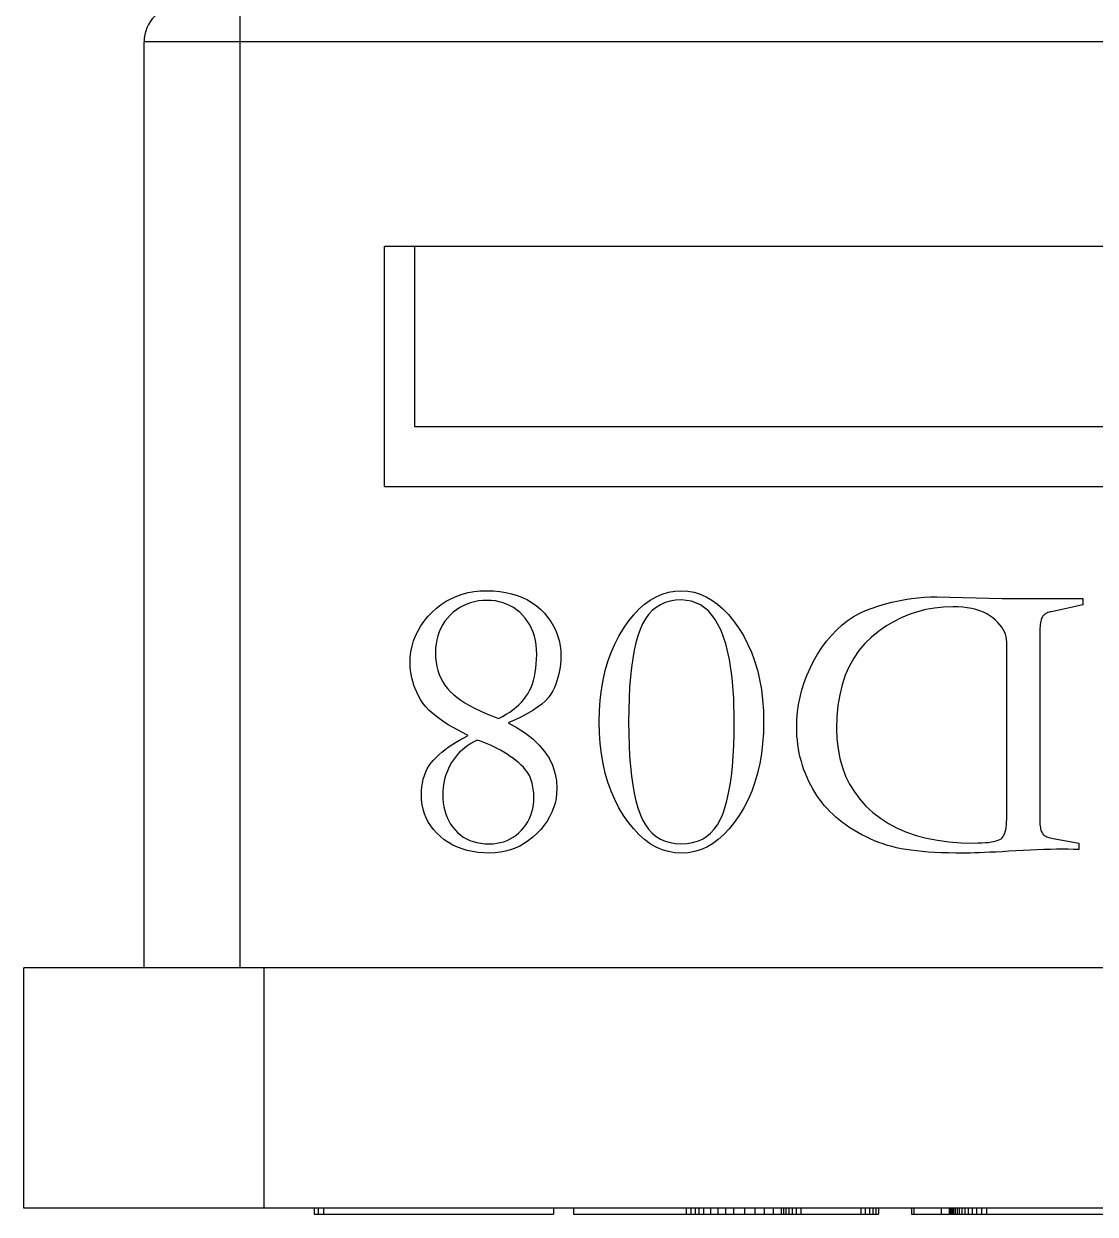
# Model space of a CAD drawing. Header units: millimetres. Extents: x -70 to 70, y -99 to 99.
# Drawn here: x 17.93 to 26.84, y 54.16 to 64.06 of the extents above; entities that cross this region are included whole.
import ezdxf

# ---------------------------------------------------------------- set-up
doc = ezdxf.new("R2010")
doc.units = ezdxf.units.MM
doc.layers.add('粗实线层', color=7, linetype='Continuous', lineweight=35)

msp = doc.modelspace()

# ---------------------------------------------------------------- linework, layer by layer
at = {"layer": '粗实线层', "color": 7, "lineweight": -3}
for p, q in [((19.7261, 63.9139), (19.7261, 64.2139)), ((19.7261, 63.9139), (18.926, 63.9139)), ((18.926, 56.2139), (18.926, 63.9139)), ((35.126, 63.9139), (19.7261, 63.9139)), ((19.7261, 56.2139), (19.7261, 63.9139)), ((20.926, 60.2139), (20.926, 62.2139)), ((20.926, 62.2139), (33.926, 62.2139)), ((21.176, 62.2139), (21.176, 60.7139)), ((21.176, 60.7139), (33.676, 60.7139)), ((33.926, 60.2139), (20.926, 60.2139)), ((21.4815, 59.2846), (21.5261, 59.3043)), ((21.5261, 59.3043), (21.5724, 59.3205)), ((21.5724, 59.3205), (21.6205, 59.333)), ((21.6205, 59.333), (21.6703, 59.342)), ((21.6703, 59.342), (21.722, 59.3474)), ((21.722, 59.3474), (21.7754, 59.3492)), ((21.7754, 59.3492), (21.8306, 59.3476)), ((21.8306, 59.3476), (21.8835, 59.3429)), ((21.8835, 59.3429), (21.9341, 59.3351)), ((21.9341, 59.3351), (21.9824, 59.3242)), ((21.9824, 59.3242), (22.0285, 59.3102)), ((22.0285, 59.3102), (22.0723, 59.293)), ((23.184, 59.299), (23.2344, 59.3209)), ((23.2344, 59.3209), (23.2862, 59.3366)), ((23.2862, 59.3366), (23.3396, 59.346)), ((23.3396, 59.346), (23.3945, 59.3492)), ((23.3945, 59.3492), (23.4475, 59.3461)), ((23.4475, 59.3461), (23.4994, 59.3367)), ((23.4994, 59.3367), (23.55, 59.3212)), ((23.55, 59.3212), (23.5994, 59.2995)), ((21.3212, 59.1698), (21.3586, 59.2039)), ((21.3586, 59.2039), (21.3978, 59.2344)), ((21.3978, 59.2344), (21.4388, 59.2613)), ((21.4388, 59.2613), (21.4815, 59.2846)), ((21.551, 59.2087), (21.5235, 59.1904)), ((21.5798, 59.2247), (21.551, 59.2087)), ((21.6099, 59.2381), (21.5798, 59.2247)), ((21.6412, 59.2491), (21.6099, 59.2381)), ((21.6737, 59.2577), (21.6412, 59.2491)), ((21.7075, 59.2638), (21.6737, 59.2577)), ((21.7425, 59.2675), (21.7075, 59.2638)), ((21.7787, 59.2687), (21.7425, 59.2675)), ((21.8137, 59.2675), (21.7787, 59.2687)), ((21.8474, 59.2638), (21.8137, 59.2675)), ((21.8799, 59.2577), (21.8474, 59.2638)), ((21.9112, 59.2491), (21.8799, 59.2577)), ((21.9413, 59.2381), (21.9112, 59.2491)), ((21.9702, 59.2247), (21.9413, 59.2381)), ((21.9979, 59.2087), (21.9702, 59.2247)), ((22.0244, 59.1904), (21.9979, 59.2087)), ((22.0723, 59.293), (22.1138, 59.2728)), ((22.1138, 59.2728), (22.153, 59.2494)), ((22.153, 59.2494), (22.1899, 59.2229)), ((22.1899, 59.2229), (22.2246, 59.1933)), ((23.0419, 59.1956), (23.0878, 59.2363)), ((23.0878, 59.2363), (23.1351, 59.2708)), ((23.1351, 59.2708), (23.184, 59.299)), ((23.1846, 59.2105), (23.1517, 59.1834)), ((23.2205, 59.2326), (23.1846, 59.2105)), ((23.2594, 59.2499), (23.2205, 59.2326)), ((23.3014, 59.2622), (23.2594, 59.2499)), ((23.3464, 59.2696), (23.3014, 59.2622)), ((23.3945, 59.2721), (23.3464, 59.2696)), ((23.4779, 59.2619), (23.3945, 59.2721)), ((23.5526, 59.2316), (23.4779, 59.2619)), ((23.6185, 59.1809), (23.5526, 59.2316)), ((23.5994, 59.2995), (23.6476, 59.2716)), ((23.6476, 59.2716), (23.6946, 59.2375)), ((23.6946, 59.2375), (23.7404, 59.1972)), ((24.9255, 59.1843), (24.9801, 59.205)), ((24.9801, 59.205), (25.0356, 59.2228)), ((25.0356, 59.2228), (25.0907, 59.2388)), ((25.0907, 59.2388), (25.1455, 59.2529)), ((25.1455, 59.2529), (25.2, 59.2651)), ((25.2, 59.2651), (25.2541, 59.2754)), ((25.2541, 59.2754), (25.3079, 59.2839)), ((25.3079, 59.2839), (25.3614, 59.2904)), ((25.3614, 59.2904), (25.4145, 59.2951)), ((25.4145, 59.2951), (25.4673, 59.2979)), ((25.5001, 59.2049), (25.4278, 59.1923)), ((25.4673, 59.2979), (25.5198, 59.2989)), ((25.5744, 59.2125), (25.5001, 59.2049)), ((25.5198, 59.2989), (26.0628, 59.2855)), ((25.6505, 59.2151), (25.5744, 59.2125)), ((25.6931, 59.2141), (25.6505, 59.2151)), ((25.7336, 59.2114), (25.6931, 59.2141)), ((25.7721, 59.2068), (25.7336, 59.2114)), ((25.8085, 59.2003), (25.7721, 59.2068)), ((26.0628, 59.2855), (26.7333, 59.2855)), ((26.7333, 59.2318), (26.4718, 59.1748)), ((26.7333, 59.2855), (26.7333, 59.2318)), ((21.2554, 59.0955), (21.2865, 59.1333)), ((21.2865, 59.1333), (21.3212, 59.1698)), ((21.4488, 59.1212), (21.428, 59.0947)), ((21.472, 59.1464), (21.4488, 59.1212)), ((21.4971, 59.1696), (21.472, 59.1464)), ((21.5235, 59.1904), (21.4971, 59.1696)), ((22.0497, 59.1696), (22.0244, 59.1904)), ((22.0738, 59.1464), (22.0497, 59.1696)), ((22.096, 59.1211), (22.0738, 59.1464)), ((22.116, 59.0941), (22.096, 59.1211)), ((22.2246, 59.1933), (22.2564, 59.1613)), ((22.2564, 59.1613), (22.2849, 59.1276)), ((22.2849, 59.1276), (22.3101, 59.0924)), ((22.9548, 59.0953), (22.9976, 59.1486)), ((22.9976, 59.1486), (23.0419, 59.1956)), ((23.0952, 59.1144), (23.0715, 59.0725)), ((23.122, 59.1513), (23.0952, 59.1144)), ((23.1517, 59.1834), (23.122, 59.1513)), ((23.6756, 59.1101), (23.6185, 59.1809)), ((23.7239, 59.019), (23.6756, 59.1101)), ((23.7404, 59.1972), (23.785, 59.1507)), ((23.785, 59.1507), (23.8284, 59.098)), ((24.7741, 59.0985), (24.8225, 59.131)), ((24.8225, 59.131), (24.873, 59.1596)), ((24.873, 59.1596), (24.9255, 59.1843)), ((25.2223, 59.124), (25.1576, 59.0911)), ((25.2889, 59.1518), (25.2223, 59.124)), ((25.3574, 59.1746), (25.2889, 59.1518)), ((25.4278, 59.1923), (25.3574, 59.1746)), ((25.8429, 59.192), (25.8085, 59.2003)), ((25.8752, 59.1819), (25.8429, 59.192)), ((25.9055, 59.1699), (25.8752, 59.1819)), ((25.9337, 59.1561), (25.9055, 59.1699)), ((25.9599, 59.1404), (25.9337, 59.1561)), ((25.9841, 59.1229), (25.9599, 59.1404)), ((26.0061, 59.1043), (25.9841, 59.1229)), ((26.0257, 59.0854), (26.0061, 59.1043)), ((26.3853, 59.1057), (26.3824, 59.0948)), ((26.3885, 59.1154), (26.3853, 59.1057)), ((26.3922, 59.124), (26.3885, 59.1154)), ((26.3964, 59.1313), (26.3922, 59.124)), ((26.4011, 59.1377), (26.3964, 59.1313)), ((26.4064, 59.1437), (26.4011, 59.1377)), ((26.4123, 59.1493), (26.4064, 59.1437)), ((26.4189, 59.1543), (26.4123, 59.1493)), ((26.4261, 59.1589), (26.4189, 59.1543)), ((26.434, 59.163), (26.4261, 59.1589)), ((26.4425, 59.1667), (26.434, 59.163)), ((26.4516, 59.1699), (26.4425, 59.1667)), ((26.4614, 59.1726), (26.4516, 59.1699)), ((26.4718, 59.1748), (26.4614, 59.1726)), ((21.1842, 58.9741), (21.2043, 59.0159)), ((21.2043, 59.0159), (21.228, 59.0563)), ((21.228, 59.0563), (21.2554, 59.0955)), ((21.3803, 59.0068), (21.3692, 58.9748)), ((21.3937, 59.0375), (21.3803, 59.0068)), ((21.4096, 59.0668), (21.3937, 59.0375)), ((21.428, 59.0947), (21.4096, 59.0668)), ((22.1336, 59.0655), (22.116, 59.0941)), ((22.1488, 59.0353), (22.1336, 59.0655)), ((22.1617, 59.0035), (22.1488, 59.0353)), ((22.3101, 59.0924), (22.3319, 59.0554)), ((22.3319, 59.0554), (22.3503, 59.0169)), ((22.3503, 59.0169), (22.3654, 58.9767)), ((22.8749, 58.9715), (22.9135, 59.0357)), ((22.9135, 59.0357), (22.9548, 59.0953)), ((23.0509, 59.0257), (23.0328, 58.9737)), ((23.0715, 59.0725), (23.0509, 59.0257)), ((23.7634, 58.9076), (23.7239, 59.019)), ((23.8284, 59.098), (23.8705, 59.0391)), ((23.8705, 59.0391), (23.91, 58.9755)), ((24.6415, 58.9775), (24.6836, 59.0218)), ((24.6836, 59.0218), (24.7278, 59.0621)), ((24.7278, 59.0621), (24.7741, 59.0985)), ((25.034, 59.0101), (24.9751, 58.962)), ((25.0949, 59.0531), (25.034, 59.0101)), ((25.1576, 59.0911), (25.0949, 59.0531)), ((26.0431, 59.0662), (26.0257, 59.0854)), ((26.0581, 59.0467), (26.0431, 59.0662)), ((26.0708, 59.0269), (26.0581, 59.0467)), ((26.0812, 59.0068), (26.0708, 59.0269)), ((26.0893, 58.9864), (26.0812, 59.0068)), ((26.3748, 59.0221), (26.3746, 59.0039)), ((26.3755, 59.039), (26.3748, 59.0221)), ((26.3766, 59.0548), (26.3755, 59.039)), ((26.3781, 59.0693), (26.3766, 59.0548)), ((26.38, 59.0827), (26.3781, 59.0693)), ((26.3824, 59.0948), (26.38, 59.0827)), ((21.1549, 58.8867), (21.1677, 58.9311)), ((21.1677, 58.9311), (21.1842, 58.9741)), ((21.3546, 58.9066), (21.3509, 58.8704)), ((21.3607, 58.9414), (21.3546, 58.9066)), ((21.3692, 58.9748), (21.3607, 58.9414)), ((22.1723, 58.97), (22.1617, 59.0035)), ((22.1805, 58.9348), (22.1723, 58.97)), ((22.1864, 58.898), (22.1805, 58.9348)), ((22.3654, 58.9767), (22.3771, 58.9348)), ((22.3771, 58.9348), (22.3855, 58.8913)), ((22.8405, 58.9044), (22.8749, 58.9715)), ((23.0165, 58.9162), (23.0022, 58.8533)), ((23.0328, 58.9737), (23.0165, 58.9162)), ((23.7941, 58.776), (23.7634, 58.9076)), ((23.91, 58.9755), (23.9453, 58.9087)), ((23.9453, 58.9087), (23.9765, 58.8387)), ((24.5635, 58.8772), (24.6014, 58.9293)), ((24.6014, 58.9293), (24.6415, 58.9775)), ((24.92, 58.9088), (24.8707, 58.8506)), ((24.9751, 58.962), (24.92, 58.9088)), ((26.0951, 58.9657), (26.0893, 58.9864)), ((26.0986, 58.9447), (26.0951, 58.9657)), ((26.0997, 58.9234), (26.0986, 58.9447)), ((26.0997, 57.4485), (26.0997, 58.9234)), ((26.3746, 59.0039), (26.3746, 57.4485)), ((21.1403, 58.794), (21.1458, 58.841)), ((21.1458, 58.841), (21.1549, 58.8867)), ((21.3509, 58.8704), (21.3497, 58.8329)), ((21.3497, 58.8329), (21.3509, 58.7935)), ((22.1899, 58.8596), (22.1864, 58.898)), ((22.1911, 58.8195), (22.1899, 58.8596)), ((22.1903, 58.7794), (22.1911, 58.8195)), ((22.3855, 58.8913), (22.3905, 58.8462)), ((22.3905, 58.8462), (22.3922, 58.7994)), ((22.7837, 58.7611), (22.81, 58.8342)), ((22.81, 58.8342), (22.8405, 58.9044)), ((23.0022, 58.8533), (22.9898, 58.7848)), ((23.9765, 58.8387), (24.0035, 58.7655)), ((24.4944, 58.7629), (24.5275, 58.8212)), ((24.5275, 58.8212), (24.5635, 58.8772)), ((24.8707, 58.8506), (24.8272, 58.7873)), ((21.1385, 58.7458), (21.1403, 58.794)), ((21.1394, 58.7156), (21.1385, 58.7458)), ((21.142, 58.6854), (21.1394, 58.7156)), ((21.3509, 58.7935), (21.3546, 58.7557)), ((21.3546, 58.7557), (21.3607, 58.7195)), ((21.3607, 58.7195), (21.3692, 58.6849)), ((22.1844, 58.7042), (22.1881, 58.741)), ((22.1881, 58.741), (22.1903, 58.7794)), ((22.3862, 58.7134), (22.3815, 58.6849)), ((22.3895, 58.7419), (22.3862, 58.7134)), ((22.3915, 58.7706), (22.3895, 58.7419)), ((22.3922, 58.7994), (22.3915, 58.7706)), ((22.7614, 58.685), (22.7837, 58.7611)), ((22.9793, 58.711), (22.9707, 58.6316)), ((22.9898, 58.7848), (22.9793, 58.711)), ((23.8161, 58.6241), (23.7941, 58.776)), ((24.0035, 58.7655), (24.0264, 58.6892)), ((24.4648, 58.7042), (24.4944, 58.7629)), ((24.7895, 58.719), (24.7576, 58.6456)), ((24.8272, 58.7873), (24.7895, 58.719)), ((21.1463, 58.6553), (21.142, 58.6854)), ((21.1524, 58.6251), (21.1463, 58.6553)), ((21.1603, 58.5949), (21.1524, 58.6251)), ((21.3692, 58.6849), (21.3803, 58.6519)), ((21.3803, 58.6519), (21.3937, 58.6205)), ((21.3937, 58.6205), (21.4096, 58.5908)), ((22.1645, 58.6037), (22.1726, 58.6356)), ((22.1726, 58.6356), (22.1793, 58.6691)), ((22.1793, 58.6691), (22.1844, 58.7042)), ((22.3681, 58.6282), (22.3594, 58.6001)), ((22.3754, 58.6565), (22.3681, 58.6282)), ((22.3815, 58.6849), (22.3754, 58.6565)), ((22.7431, 58.6059), (22.7614, 58.685)), ((22.9707, 58.6316), (22.964, 58.5469)), ((23.8293, 58.452), (23.8161, 58.6241)), ((24.0264, 58.6892), (24.0451, 58.6097)), ((24.0451, 58.6097), (24.0596, 58.527)), ((24.416, 58.5852), (24.4386, 58.6449)), ((24.4386, 58.6449), (24.4648, 58.7042)), ((24.7576, 58.6456), (24.7315, 58.5672)), ((21.1699, 58.5647), (21.1603, 58.5949)), ((21.1812, 58.5346), (21.1699, 58.5647)), ((21.1943, 58.5044), (21.1812, 58.5346)), ((21.4096, 58.5908), (21.428, 58.5626)), ((21.428, 58.5626), (21.4488, 58.5361)), ((21.4488, 58.5361), (21.472, 58.5111)), ((21.472, 58.5111), (21.4981, 58.4871)), ((22.1173, 58.4927), (22.1313, 58.518)), ((22.1313, 58.518), (22.1439, 58.5449)), ((22.1439, 58.5449), (22.1549, 58.5735)), ((22.1549, 58.5735), (22.1645, 58.6037)), ((22.3252, 58.5161), (22.3094, 58.4884)), ((22.3379, 58.544), (22.3252, 58.5161)), ((22.3493, 58.572), (22.3379, 58.544)), ((22.3594, 58.6001), (22.3493, 58.572)), ((22.7188, 58.4388), (22.7289, 58.5238)), ((22.7289, 58.5238), (22.7431, 58.6059)), ((22.964, 58.5469), (22.9592, 58.4566)), ((24.0596, 58.527), (24.07, 58.4411)), ((24.3811, 58.4642), (24.3968, 58.5249)), ((24.3968, 58.5249), (24.416, 58.5852)), ((24.7315, 58.5672), (24.7112, 58.4836)), ((21.2091, 58.4742), (21.1943, 58.5044)), ((21.2256, 58.4441), (21.2091, 58.4742)), ((21.2453, 58.4139), (21.2256, 58.4441)), ((21.2693, 58.3839), (21.2453, 58.4139)), ((21.4981, 58.4871), (21.5272, 58.4635)), ((21.5272, 58.4635), (21.5595, 58.4402)), ((21.5595, 58.4402), (21.5949, 58.4172)), ((21.5949, 58.4172), (21.6333, 58.3946)), ((22.0428, 58.401), (22.0643, 58.4227)), ((22.0643, 58.4227), (22.0839, 58.4453)), ((22.0839, 58.4453), (22.1016, 58.4686)), ((22.1016, 58.4686), (22.1173, 58.4927)), ((22.2635, 58.4337), (22.2334, 58.4067)), ((22.2888, 58.461), (22.2635, 58.4337)), ((22.3094, 58.4884), (22.2888, 58.461)), ((22.7127, 58.3507), (22.7188, 58.4388)), ((22.9592, 58.4566), (22.9563, 58.3609)), ((23.8336, 58.2597), (23.8293, 58.452)), ((24.07, 58.4411), (24.0763, 58.352)), ((24.3689, 58.4029), (24.3811, 58.4642)), ((24.7112, 58.4836), (24.6967, 58.3951)), ((21.2978, 58.3539), (21.2693, 58.3839)), ((21.3308, 58.3239), (21.2978, 58.3539)), ((21.3681, 58.2941), (21.3308, 58.3239)), ((21.6333, 58.3946), (21.675, 58.3723)), ((21.675, 58.3723), (21.7197, 58.3504)), ((21.7197, 58.3504), (21.7676, 58.3287)), ((21.7676, 58.3287), (21.8185, 58.3075)), ((21.9058, 58.3037), (21.9371, 58.3216)), ((21.9371, 58.3216), (21.9664, 58.3403)), ((21.9664, 58.3403), (21.9938, 58.3597)), ((21.9938, 58.3597), (22.0193, 58.38)), ((22.0193, 58.38), (22.0428, 58.401)), ((22.1147, 58.3271), (22.0656, 58.3011)), ((22.159, 58.3534), (22.1147, 58.3271)), ((22.1986, 58.38), (22.159, 58.3534)), ((22.2334, 58.4067), (22.1986, 58.38)), ((22.7107, 58.2597), (22.7127, 58.3507)), ((22.9563, 58.3609), (22.9554, 58.2597)), ((24.0763, 58.352), (24.0784, 58.2597)), ((24.355, 58.2789), (24.3602, 58.3412)), ((24.3602, 58.3412), (24.3689, 58.4029)), ((24.6967, 58.3951), (24.688, 58.3014)), ((21.4099, 58.2643), (21.3681, 58.2941)), ((21.4561, 58.2345), (21.4099, 58.2643)), ((21.5067, 58.2049), (21.4561, 58.2345)), ((21.8185, 58.3075), (21.8726, 58.2865)), ((21.8726, 58.2865), (21.9058, 58.3037)), ((22.0117, 58.2752), (21.9531, 58.2496)), ((21.9531, 58.2496), (22.0301, 58.208)), ((22.0656, 58.3011), (22.0117, 58.2752)), ((22.7127, 58.168), (22.7107, 58.2597)), ((22.9554, 58.2597), (22.9563, 58.1585)), ((23.8327, 58.1585), (23.8336, 58.2597)), ((24.0784, 58.2597), (24.0763, 58.168)), ((24.3532, 58.2161), (24.355, 58.2789)), ((24.3538, 58.1788), (24.3532, 58.2161)), ((24.688, 58.3014), (24.6851, 58.2027)), ((21.5617, 58.1753), (21.5067, 58.2049)), ((21.5496, 58.1075), (21.5845, 58.1268)), ((21.6212, 58.1457), (21.5617, 58.1753)), ((21.5845, 58.1268), (21.6212, 58.1457)), ((22.0301, 58.208), (22.0991, 58.1634)), ((22.0991, 58.1634), (22.1599, 58.116)), ((22.1599, 58.116), (22.2127, 58.0657)), ((22.7188, 58.0794), (22.7127, 58.168)), ((22.9563, 58.1585), (22.9592, 58.0627)), ((23.8298, 58.0627), (23.8327, 58.1585)), ((24.0763, 58.168), (24.0702, 58.0794)), ((24.3556, 58.1418), (24.3538, 58.1788)), ((24.3587, 58.1053), (24.3556, 58.1418)), ((24.6851, 58.2027), (24.6881, 58.1161)), ((24.6881, 58.1161), (24.6972, 58.0332)), ((21.4011, 58.0061), (21.4273, 58.027)), ((21.4273, 58.027), (21.4553, 58.0477)), ((21.4553, 58.0477), (21.485, 58.068)), ((21.485, 58.068), (21.5164, 58.0879)), ((21.5164, 58.0879), (21.5496, 58.1075)), ((21.5734, 58.0271), (21.5529, 58.0079)), ((21.5952, 58.0452), (21.5734, 58.0271)), ((21.6182, 58.062), (21.5952, 58.0452)), ((21.6425, 58.0777), (21.6182, 58.062)), ((21.6681, 58.0922), (21.6425, 58.0777)), ((21.6949, 58.1055), (21.6681, 58.0922)), ((21.7231, 58.0969), (21.6949, 58.1055)), ((21.7511, 58.0873), (21.7231, 58.0969)), ((21.779, 58.0765), (21.7511, 58.0873)), ((21.8068, 58.0647), (21.779, 58.0765)), ((21.8345, 58.0519), (21.8068, 58.0647)), ((21.8621, 58.0379), (21.8345, 58.0519)), ((21.8896, 58.0229), (21.8621, 58.0379)), ((21.917, 58.0068), (21.8896, 58.0229)), ((22.2127, 58.0657), (22.2573, 58.0125)), ((22.7289, 57.9939), (22.7188, 58.0794)), ((22.9592, 58.0627), (22.964, 57.9724)), ((23.8251, 57.9724), (23.8298, 58.0627)), ((24.0702, 58.0794), (24.0601, 57.9939)), ((24.3629, 58.0692), (24.3587, 58.1053)), ((24.3683, 58.0334), (24.3629, 58.0692)), ((24.375, 57.9981), (24.3683, 58.0334)), ((24.6972, 58.0332), (24.7123, 57.9541)), ((21.2967, 57.8942), (21.3138, 57.9184)), ((21.3138, 57.9184), (21.3329, 57.9412)), ((21.3329, 57.9412), (21.3539, 57.9632)), ((21.3539, 57.9632), (21.3766, 57.9848)), ((21.3766, 57.9848), (21.4011, 58.0061)), ((21.4838, 57.9194), (21.4697, 57.8948)), ((21.4992, 57.9433), (21.4838, 57.9194)), ((21.5158, 57.966), (21.4992, 57.9433)), ((21.5337, 57.9876), (21.5158, 57.966)), ((21.5529, 58.0079), (21.5337, 57.9876)), ((21.9443, 57.9896), (21.917, 58.0068)), ((21.9715, 57.9714), (21.9443, 57.9896)), ((21.9976, 57.9528), (21.9715, 57.9714)), ((22.0216, 57.9344), (21.9976, 57.9528)), ((22.0435, 57.9163), (22.0216, 57.9344)), ((22.0632, 57.8985), (22.0435, 57.9163)), ((22.2573, 58.0125), (22.2938, 57.9564)), ((22.2938, 57.9564), (22.3222, 57.8974)), ((22.7431, 57.9113), (22.7289, 57.9939)), ((22.964, 57.9724), (22.9707, 57.8875)), ((23.8184, 57.8875), (23.8251, 57.9724)), ((24.0601, 57.9939), (24.0459, 57.9113)), ((24.3828, 57.9632), (24.375, 57.9981)), ((24.3919, 57.9286), (24.3828, 57.9632)), ((24.4021, 57.8945), (24.3919, 57.9286)), ((24.7123, 57.9541), (24.7334, 57.8787)), ((21.2575, 57.813), (21.2685, 57.8415)), ((21.2685, 57.8415), (21.2816, 57.8685)), ((21.2816, 57.8685), (21.2967, 57.8942)), ((21.4366, 57.8181), (21.4285, 57.7916)), ((21.4462, 57.8441), (21.4366, 57.8181)), ((21.4572, 57.8696), (21.4462, 57.8441)), ((21.4697, 57.8948), (21.4572, 57.8696)), ((22.0809, 57.8809), (22.0632, 57.8985)), ((22.0964, 57.8636), (22.0809, 57.8809)), ((22.1098, 57.8466), (22.0964, 57.8636)), ((22.1211, 57.8298), (22.1098, 57.8466)), ((22.1303, 57.8133), (22.1211, 57.8298)), ((22.3222, 57.8974), (22.3425, 57.8356)), ((22.3425, 57.8356), (22.3546, 57.7708)), ((22.7614, 57.8319), (22.7431, 57.9113)), ((22.7837, 57.7555), (22.7614, 57.8319)), ((22.9707, 57.8875), (22.9793, 57.808)), ((23.8098, 57.808), (23.8184, 57.8875)), ((24.0276, 57.8319), (24.0053, 57.7555)), ((24.0459, 57.9113), (24.0276, 57.8319)), ((24.4136, 57.8608), (24.4021, 57.8945)), ((24.4261, 57.8276), (24.4136, 57.8608)), ((24.4397, 57.7953), (24.4261, 57.8276)), ((24.7334, 57.8787), (24.7605, 57.8071)), ((21.2334, 57.6851), (21.2364, 57.7192)), ((21.2364, 57.7192), (21.2414, 57.7519)), ((21.2414, 57.7519), (21.2484, 57.7831)), ((21.2484, 57.7831), (21.2575, 57.813)), ((21.4166, 57.7375), (21.413, 57.7097)), ((21.4218, 57.7648), (21.4166, 57.7375)), ((21.4285, 57.7916), (21.4218, 57.7648)), ((22.1374, 57.7971), (22.1303, 57.8133)), ((22.1432, 57.781), (22.1374, 57.7971)), ((22.1483, 57.7648), (22.1432, 57.781)), ((22.1528, 57.7485), (22.1483, 57.7648)), ((22.1567, 57.7322), (22.1528, 57.7485)), ((22.1601, 57.7158), (22.1567, 57.7322)), ((22.3546, 57.7708), (22.3587, 57.7032)), ((22.81, 57.6821), (22.7837, 57.7555)), ((22.9793, 57.808), (22.9898, 57.7339)), ((22.9898, 57.7339), (23.0022, 57.6653)), ((23.7868, 57.6653), (23.7993, 57.7339)), ((23.7993, 57.7339), (23.8098, 57.808)), ((24.0053, 57.7555), (23.979, 57.6821)), ((24.4541, 57.7637), (24.4397, 57.7953)), ((24.4696, 57.7329), (24.4541, 57.7637)), ((24.4861, 57.7028), (24.4696, 57.7329)), ((24.7605, 57.8071), (24.7937, 57.7393)), ((24.7937, 57.7393), (24.8329, 57.6752)), ((21.2323, 57.6496), (21.2334, 57.6851)), ((21.2339, 57.6087), (21.2323, 57.6496)), ((21.4107, 57.6816), (21.41, 57.6529)), ((21.41, 57.6529), (21.411, 57.618)), ((21.413, 57.7097), (21.4107, 57.6816)), ((21.411, 57.618), (21.4141, 57.5844)), ((22.1628, 57.6993), (22.1601, 57.7158)), ((22.1649, 57.6828), (22.1628, 57.6993)), ((22.1664, 57.6662), (22.1649, 57.6828)), ((22.1673, 57.6496), (22.1664, 57.6662)), ((22.1666, 57.6005), (22.1676, 57.6328)), ((22.1676, 57.6328), (22.1673, 57.6496)), ((22.352, 57.6218), (22.3438, 57.5825)), ((22.357, 57.6621), (22.352, 57.6218)), ((22.3587, 57.7032), (22.357, 57.6621)), ((22.8405, 57.6118), (22.81, 57.6821)), ((23.0022, 57.6653), (23.0165, 57.6021)), ((23.7725, 57.6021), (23.7868, 57.6653)), ((23.979, 57.6821), (23.9486, 57.6118)), ((24.5035, 57.6735), (24.4861, 57.7028)), ((24.5219, 57.645), (24.5035, 57.6735)), ((24.5412, 57.6173), (24.5219, 57.645)), ((24.8329, 57.6752), (24.8782, 57.6149)), ((21.2386, 57.5693), (21.2339, 57.6087)), ((21.2465, 57.5312), (21.2386, 57.5693)), ((21.2576, 57.4946), (21.2465, 57.5312)), ((21.4141, 57.5844), (21.4192, 57.5519)), ((21.4192, 57.5519), (21.4264, 57.5207)), ((21.4264, 57.5207), (21.4356, 57.4908)), ((22.151, 57.5097), (22.1582, 57.539)), ((22.1582, 57.539), (22.1635, 57.5692)), ((22.1635, 57.5692), (22.1666, 57.6005)), ((22.3321, 57.5439), (22.3172, 57.5063)), ((22.3438, 57.5825), (22.3321, 57.5439)), ((22.8749, 57.5445), (22.8405, 57.6118)), ((22.9135, 57.4803), (22.8749, 57.5445)), ((23.0165, 57.6021), (23.0328, 57.5444)), ((23.0328, 57.5444), (23.0509, 57.492)), ((23.7381, 57.492), (23.7563, 57.5444)), ((23.7563, 57.5444), (23.7725, 57.6021)), ((23.9141, 57.5445), (23.8755, 57.4803)), ((23.9486, 57.6118), (23.9141, 57.5445)), ((24.5616, 57.5903), (24.5412, 57.6173)), ((24.5829, 57.5641), (24.5616, 57.5903)), ((24.6053, 57.5386), (24.5829, 57.5641)), ((24.6288, 57.5138), (24.6053, 57.5386)), ((24.8782, 57.6149), (24.9295, 57.5583)), ((24.9295, 57.5583), (24.9868, 57.5055)), ((21.2717, 57.4594), (21.2576, 57.4946)), ((21.2891, 57.4255), (21.2717, 57.4594)), ((21.3096, 57.3931), (21.2891, 57.4255)), ((21.4356, 57.4908), (21.4468, 57.4621)), ((21.4468, 57.4621), (21.4601, 57.4346)), ((21.4601, 57.4346), (21.4755, 57.4084)), ((22.1011, 57.4033), (22.1167, 57.4283)), ((22.1167, 57.4283), (22.1302, 57.4544)), ((22.1302, 57.4544), (22.1416, 57.4816)), ((22.1416, 57.4816), (22.151, 57.5097)), ((22.2774, 57.4336), (22.2525, 57.3986)), ((22.299, 57.4695), (22.2774, 57.4336)), ((22.3172, 57.5063), (22.299, 57.4695)), ((22.9548, 57.4208), (22.9135, 57.4803)), ((22.9976, 57.3675), (22.9548, 57.4208)), ((23.0509, 57.492), (23.0715, 57.4449)), ((23.0715, 57.4449), (23.0952, 57.4027)), ((23.6938, 57.4027), (23.7175, 57.4449)), ((23.7175, 57.4449), (23.7381, 57.492)), ((23.8342, 57.4208), (23.7914, 57.3675)), ((23.8755, 57.4803), (23.8342, 57.4208)), ((24.6537, 57.4895), (24.6288, 57.5138)), ((24.6797, 57.466), (24.6537, 57.4895)), ((24.7069, 57.443), (24.6797, 57.466)), ((24.7353, 57.4207), (24.7069, 57.443)), ((24.765, 57.399), (24.7353, 57.4207)), ((24.9868, 57.5055), (25.0495, 57.4571)), ((25.0495, 57.4571), (25.1169, 57.4137)), ((26.0978, 57.4012), (26.0993, 57.4239)), ((26.0993, 57.4239), (26.0997, 57.4485)), ((26.3746, 57.4485), (26.3748, 57.4328)), ((26.3748, 57.4328), (26.3754, 57.4182)), ((21.3332, 57.3621), (21.3096, 57.3931)), ((21.36, 57.3325), (21.3332, 57.3621)), ((21.3899, 57.3043), (21.36, 57.3325)), ((21.4755, 57.4084), (21.4928, 57.3834)), ((21.4928, 57.3834), (21.5123, 57.3596)), ((21.5123, 57.3596), (21.5335, 57.3377)), ((21.5335, 57.3377), (21.5563, 57.318)), ((22.0197, 57.3159), (22.0423, 57.3349)), ((22.0423, 57.3349), (22.0637, 57.3563)), ((22.0637, 57.3563), (22.0834, 57.3793)), ((22.0834, 57.3793), (22.1011, 57.4033)), ((22.1927, 57.3311), (22.159, 57.2999)), ((22.2243, 57.3644), (22.1927, 57.3311)), ((22.2525, 57.3986), (22.2243, 57.3644)), ((23.0419, 57.3205), (22.9976, 57.3675)), ((23.0952, 57.4027), (23.122, 57.3655)), ((23.122, 57.3655), (23.1517, 57.3333)), ((23.1517, 57.3333), (23.1846, 57.306)), ((23.6044, 57.306), (23.6373, 57.3333)), ((23.6373, 57.3333), (23.6671, 57.3655)), ((23.6671, 57.3655), (23.6938, 57.4027)), ((23.7914, 57.3675), (23.7471, 57.3205)), ((24.7958, 57.378), (24.765, 57.399)), ((24.8278, 57.3576), (24.7958, 57.378)), ((24.8611, 57.3378), (24.8278, 57.3576)), ((24.8952, 57.319), (24.8611, 57.3378)), ((25.1169, 57.4137), (25.1889, 57.3755)), ((25.1889, 57.3755), (25.2657, 57.3424)), ((25.2657, 57.3424), (25.3472, 57.3144)), ((26.0767, 57.3153), (26.0828, 57.3288)), ((26.0828, 57.3288), (26.088, 57.3441)), ((26.088, 57.3441), (26.0922, 57.3613)), ((26.0922, 57.3613), (26.0955, 57.3803)), ((26.0955, 57.3803), (26.0978, 57.4012)), ((26.3754, 57.4182), (26.3764, 57.4044)), ((26.3764, 57.4044), (26.3778, 57.3916)), ((26.3778, 57.3916), (26.3796, 57.3797)), ((26.3796, 57.3797), (26.3818, 57.3688)), ((26.3818, 57.3688), (26.3845, 57.3588)), ((26.3845, 57.3588), (26.3875, 57.3498)), ((26.3875, 57.3498), (26.3909, 57.3417)), ((26.3909, 57.3417), (26.3947, 57.3345)), ((26.3947, 57.3345), (26.3991, 57.328)), ((26.3991, 57.328), (26.4042, 57.322)), ((26.4042, 57.322), (26.4101, 57.3165)), ((21.4224, 57.2782), (21.3899, 57.3043)), ((21.4568, 57.2548), (21.4224, 57.2782)), ((21.4932, 57.2342), (21.4568, 57.2548)), ((21.5315, 57.2164), (21.4932, 57.2342)), ((21.5563, 57.318), (21.5807, 57.3007)), ((21.5807, 57.3007), (21.6066, 57.2856)), ((21.6066, 57.2856), (21.6342, 57.2729)), ((21.6342, 57.2729), (21.6633, 57.2625)), ((21.6633, 57.2625), (21.694, 57.2544)), ((21.694, 57.2544), (21.7263, 57.2486)), ((21.7263, 57.2486), (21.7601, 57.2451)), ((21.7601, 57.2451), (21.7955, 57.244)), ((21.7955, 57.244), (21.8278, 57.2451)), ((21.8278, 57.2451), (21.8588, 57.2485)), ((21.8588, 57.2485), (21.8886, 57.2541)), ((21.8886, 57.2541), (21.9173, 57.262)), ((21.9173, 57.262), (21.9447, 57.2721)), ((21.9447, 57.2721), (21.9709, 57.2844)), ((21.9709, 57.2844), (21.9959, 57.299)), ((21.9959, 57.299), (22.0197, 57.3159)), ((22.0506, 57.226), (22.0121, 57.2079)), ((22.0879, 57.2474), (22.0506, 57.226)), ((22.124, 57.272), (22.0879, 57.2474)), ((22.159, 57.2999), (22.124, 57.272)), ((23.0878, 57.2797), (23.0419, 57.3205)), ((23.1351, 57.2452), (23.0878, 57.2797)), ((23.184, 57.217), (23.1351, 57.2452)), ((23.1846, 57.306), (23.2205, 57.2837)), ((23.2205, 57.2837), (23.2594, 57.2663)), ((23.2594, 57.2663), (23.3014, 57.2539)), ((23.3014, 57.2539), (23.3464, 57.2465)), ((23.3464, 57.2465), (23.3945, 57.244)), ((23.3945, 57.244), (23.4426, 57.2465)), ((23.4426, 57.2465), (23.4876, 57.2539)), ((23.4876, 57.2539), (23.5296, 57.2663)), ((23.5296, 57.2663), (23.5686, 57.2837)), ((23.5686, 57.2837), (23.6044, 57.306)), ((23.6539, 57.2452), (23.605, 57.217)), ((23.7012, 57.2797), (23.6539, 57.2452)), ((23.7471, 57.3205), (23.7012, 57.2797)), ((24.9297, 57.3014), (24.8952, 57.319)), ((24.9646, 57.2849), (24.9297, 57.3014)), ((25, 57.2697), (24.9646, 57.2849)), ((25.0358, 57.2557), (25, 57.2697)), ((25.0721, 57.2429), (25.0358, 57.2557)), ((25.1088, 57.2313), (25.0721, 57.2429)), ((25.1459, 57.2209), (25.1088, 57.2313)), ((25.3472, 57.3144), (25.4333, 57.2914)), ((25.4333, 57.2914), (25.5241, 57.2736)), ((25.5241, 57.2736), (25.6197, 57.2609)), ((25.6197, 57.2609), (25.7199, 57.2532)), ((25.7199, 57.2532), (25.8248, 57.2507)), ((25.8248, 57.2507), (25.8597, 57.251)), ((25.8597, 57.251), (25.8919, 57.2521)), ((25.8919, 57.2521), (25.9214, 57.2538)), ((25.9214, 57.2538), (25.9482, 57.2563)), ((25.9482, 57.2563), (25.9723, 57.2595)), ((25.9723, 57.2595), (25.9938, 57.2634)), ((25.9938, 57.2634), (26.0126, 57.2679)), ((26.0126, 57.2679), (26.0287, 57.2732)), ((26.0287, 57.2732), (26.0421, 57.2792)), ((26.0421, 57.2792), (26.0528, 57.2859)), ((26.0528, 57.2859), (26.0617, 57.2938)), ((26.0617, 57.2938), (26.0697, 57.3037)), ((26.0697, 57.3037), (26.0767, 57.3153)), ((26.4101, 57.3165), (26.4167, 57.3114)), ((26.4167, 57.3114), (26.4241, 57.3068)), ((26.4241, 57.3068), (26.4321, 57.3027)), ((26.4321, 57.3027), (26.4409, 57.2991)), ((26.4409, 57.2991), (26.4505, 57.2959)), ((26.4505, 57.2959), (26.4608, 57.2932)), ((26.4608, 57.2932), (26.4718, 57.2909)), ((26.4718, 57.2909), (26.6998, 57.2507)), ((26.6998, 57.2507), (26.6998, 57.1971)), ((21.5718, 57.2012), (21.5315, 57.2164)), ((21.614, 57.1889), (21.5718, 57.2012)), ((21.6581, 57.1792), (21.614, 57.1889)), ((21.7042, 57.1724), (21.6581, 57.1792)), ((21.7522, 57.1683), (21.7042, 57.1724)), ((21.8022, 57.1669), (21.7522, 57.1683)), ((21.8466, 57.1685), (21.8022, 57.1669)), ((21.8897, 57.1735), (21.8466, 57.1685)), ((21.9317, 57.1817), (21.8897, 57.1735)), ((21.9725, 57.1932), (21.9317, 57.1817)), ((22.0121, 57.2079), (21.9725, 57.1932)), ((23.2344, 57.1951), (23.184, 57.217)), ((23.2862, 57.1794), (23.2344, 57.1951)), ((23.3396, 57.17), (23.2862, 57.1794)), ((23.3945, 57.1669), (23.3396, 57.17)), ((23.4494, 57.17), (23.3945, 57.1669)), ((23.5028, 57.1794), (23.4494, 57.17)), ((23.5547, 57.1951), (23.5028, 57.1794)), ((23.605, 57.217), (23.5547, 57.1951)), ((25.1835, 57.2117), (25.1459, 57.2209)), ((25.2214, 57.2038), (25.1835, 57.2117)), ((25.261, 57.1968), (25.2214, 57.2038)), ((25.3034, 57.1905), (25.261, 57.1968)), ((25.3485, 57.185), (25.3034, 57.1905)), ((25.3963, 57.1802), (25.3485, 57.185)), ((25.4469, 57.1761), (25.3963, 57.1802)), ((25.5002, 57.1728), (25.4469, 57.1761)), ((25.5563, 57.1702), (25.5002, 57.1728)), ((25.6151, 57.1684), (25.5563, 57.1702)), ((25.6767, 57.1672), (25.6151, 57.1684)), ((25.741, 57.1669), (25.6767, 57.1672)), ((25.7683, 57.1671), (25.741, 57.1669)), ((25.7992, 57.1676), (25.7683, 57.1671)), ((25.8338, 57.1685), (25.7992, 57.1676)), ((25.8719, 57.1698), (25.8338, 57.1685)), ((25.9137, 57.1715), (25.8719, 57.1698)), ((25.9591, 57.1735), (25.9137, 57.1715)), ((26.0081, 57.1759), (25.9591, 57.1735)), ((26.0607, 57.1787), (26.0081, 57.1759)), ((26.117, 57.1818), (26.0607, 57.1787)), ((26.1768, 57.1853), (26.117, 57.1818)), ((26.2376, 57.1888), (26.1768, 57.1853)), ((26.2964, 57.1917), (26.2376, 57.1888)), ((26.3534, 57.1941), (26.2964, 57.1917)), ((26.4085, 57.196), (26.3534, 57.1941)), ((26.4618, 57.1975), (26.4085, 57.196)), ((26.5131, 57.1984), (26.4618, 57.1975)), ((26.5626, 57.1988), (26.5131, 57.1984)), ((26.6102, 57.1987), (26.5626, 57.1988)), ((26.6559, 57.1981), (26.6102, 57.1987)), ((26.6998, 57.1971), (26.6559, 57.1981)), ((17.926, 54.2139), (17.926, 56.2139)), ((19.926, 56.2139), (17.926, 56.2139)), ((34.926, 56.2139), (19.926, 56.2139)), ((19.926, 54.2139), (19.926, 56.2139)), ((19.926, 54.2139), (17.926, 54.2139)), ((34.926, 54.2139), (19.926, 54.2139)), ((20.3419, 54.2139), (20.3419, 54.1639)), ((20.3419, 54.1639), (20.3728, 54.1639)), ((20.3728, 54.2139), (20.3728, 54.1639)), ((20.3728, 54.1639), (20.4186, 54.1639)), ((20.4186, 54.2139), (20.4186, 54.1639)), ((20.4186, 54.1639), (20.4865, 54.1639)), ((20.4865, 54.1639), (20.5764, 54.1639)), ((20.5764, 54.1639), (20.6885, 54.1639)), ((20.6885, 54.1639), (20.8227, 54.1639)), ((20.8227, 54.1639), (20.9789, 54.1639)), ((20.9789, 54.1639), (21.1573, 54.1639)), ((21.1573, 54.1639), (21.3577, 54.1639)), ((21.3577, 54.1639), (21.5802, 54.1639)), ((21.5802, 54.1639), (21.8248, 54.1639)), ((21.8248, 54.1639), (21.891, 54.1639)), ((21.891, 54.1639), (21.9538, 54.1639)), ((21.9538, 54.1639), (22.013, 54.1639)), ((22.013, 54.1639), (22.0688, 54.1639)), ((22.0688, 54.1639), (22.1212, 54.1639)), ((22.1212, 54.1639), (22.17, 54.1639)), ((22.17, 54.1639), (22.2154, 54.1639)), ((22.2154, 54.1639), (22.2573, 54.1639)), ((22.2573, 54.1639), (22.2957, 54.1639)), ((22.2957, 54.1639), (22.3307, 54.1639)), ((22.3307, 54.2139), (22.3307, 54.1639)), ((22.4967, 54.2139), (22.4967, 54.1639)), ((22.4967, 54.1639), (22.5478, 54.1639)), ((22.5478, 54.1639), (22.5991, 54.1639)), ((22.5991, 54.1639), (22.6507, 54.1639)), ((22.6507, 54.1639), (22.7025, 54.1639)), ((22.7025, 54.1639), (22.7545, 54.1639)), ((22.7545, 54.1639), (22.8067, 54.1639)), ((22.8067, 54.1639), (22.8592, 54.1639)), ((22.8592, 54.1639), (22.9119, 54.1639)), ((22.9119, 54.1639), (22.9649, 54.1639)), ((22.9649, 54.1639), (23.0181, 54.1639)), ((23.0181, 54.1639), (23.0921, 54.1639)), ((23.0921, 54.1639), (23.1612, 54.1639)), ((23.1612, 54.1639), (23.2255, 54.1639)), ((23.2255, 54.1639), (23.285, 54.1639)), ((23.285, 54.1639), (23.3395, 54.1639)), ((23.3395, 54.1639), (23.3892, 54.1639)), ((23.3892, 54.1639), (23.4341, 54.1639)), ((23.4341, 54.2139), (23.4341, 54.1639)), ((23.4341, 54.1639), (23.474, 54.1639)), ((23.474, 54.2139), (23.474, 54.1639)), ((23.474, 54.1639), (23.5091, 54.1639)), ((23.5091, 54.2139), (23.5091, 54.1639)), ((23.5091, 54.1639), (23.5394, 54.1639)), ((23.5394, 54.2139), (23.5394, 54.1639)), ((23.5394, 54.1639), (23.5794, 54.1639)), ((23.5794, 54.2139), (23.5794, 54.1639)), ((23.5794, 54.1639), (23.6359, 54.1639)), ((23.6359, 54.2139), (23.6359, 54.1639)), ((23.6359, 54.1639), (23.6963, 54.1639)), ((23.6963, 54.2139), (23.6963, 54.1639)), ((23.6963, 54.1639), (23.7607, 54.1639)), ((23.7607, 54.2139), (23.7607, 54.1639)), ((23.7607, 54.1639), (23.829, 54.1639)), ((23.829, 54.2139), (23.829, 54.1639)), ((23.829, 54.1639), (23.9202, 54.1639)), ((23.9202, 54.2139), (23.9202, 54.1639)), ((23.9202, 54.1639), (24.0052, 54.1639)), ((24.0052, 54.2139), (24.0052, 54.1639)), ((24.0052, 54.1639), (24.0841, 54.1639)), ((24.0841, 54.2139), (24.0841, 54.1639)), ((24.0841, 54.1639), (24.1568, 54.1639)), ((24.1568, 54.2139), (24.1568, 54.1639)), ((24.1568, 54.1639), (24.2234, 54.1639)), ((24.2234, 54.2139), (24.2234, 54.1639)), ((24.2234, 54.1639), (24.2422, 54.1639)), ((24.2422, 54.2139), (24.2422, 54.1639)), ((24.2422, 54.1639), (24.2628, 54.1639)), ((24.2628, 54.2139), (24.2628, 54.1639)), ((24.2628, 54.1639), (24.2876, 54.1639)), ((24.2876, 54.2139), (24.2876, 54.1639)), ((24.2876, 54.1639), (24.3166, 54.1639)), ((24.3166, 54.2139), (24.3166, 54.1639)), ((24.3166, 54.1639), (24.3497, 54.1639)), ((24.3497, 54.2139), (24.3497, 54.1639)), ((24.3497, 54.1639), (24.387, 54.1639)), ((24.387, 54.2139), (24.387, 54.1639)), ((24.387, 54.1639), (24.4285, 54.1639)), ((24.4285, 54.1639), (24.4742, 54.1639)), ((24.4742, 54.1639), (24.524, 54.1639)), ((24.524, 54.1639), (24.578, 54.1639)), ((24.578, 54.1639), (24.6361, 54.1639)), ((24.6361, 54.1639), (24.6943, 54.1639)), ((24.6943, 54.1639), (24.7484, 54.1639)), ((24.7484, 54.1639), (24.7984, 54.1639)), ((24.7984, 54.1639), (24.8443, 54.1639)), ((24.8443, 54.1639), (24.8862, 54.1639)), ((24.8862, 54.2139), (24.8862, 54.1639)), ((24.8862, 54.1639), (24.9239, 54.1639)), ((24.9239, 54.2139), (24.9239, 54.1639)), ((24.9239, 54.1639), (24.9575, 54.1639)), ((24.9575, 54.2139), (24.9575, 54.1639)), ((24.9575, 54.1639), (24.9871, 54.1639)), ((24.9871, 54.2139), (24.9871, 54.1639)), ((24.9871, 54.1639), (25.0125, 54.1639)), ((25.0125, 54.2139), (25.0125, 54.1639)), ((25.0125, 54.1639), (25.0339, 54.1639)), ((25.0339, 54.2139), (25.0339, 54.1639)), ((25.3081, 54.2139), (25.3081, 54.1639)), ((25.3081, 54.1639), (25.3274, 54.1639)), ((25.3274, 54.2139), (25.3274, 54.1639)), ((25.3274, 54.1639), (25.5552, 54.1639)), ((25.5552, 54.2139), (25.5552, 54.1639)), ((25.5552, 54.1639), (25.6209, 54.1639)), ((25.6209, 54.2139), (25.6209, 54.1639)), ((25.6257, 54.2139), (25.6257, 54.1639)), ((25.6257, 54.1639), (25.6346, 54.1639)), ((25.6346, 54.2139), (25.6346, 54.1639)), ((25.6346, 54.1639), (25.6451, 54.1639)), ((25.6451, 54.2139), (25.6451, 54.1639)), ((25.6451, 54.1639), (25.6573, 54.1639)), ((25.6573, 54.2139), (25.6573, 54.1639)), ((25.6573, 54.1639), (25.6711, 54.1639)), ((25.6711, 54.2139), (25.6711, 54.1639)), ((25.6711, 54.1639), (25.6865, 54.1639)), ((25.6865, 54.2139), (25.6865, 54.1639)), ((25.6865, 54.1639), (25.7045, 54.1639)), ((25.7045, 54.2139), (25.7045, 54.1639)), ((25.7045, 54.1639), (25.7262, 54.1639)), ((25.7262, 54.2139), (25.7262, 54.1639)), ((25.7262, 54.1639), (25.7515, 54.1639)), ((25.7515, 54.2139), (25.7515, 54.1639)), ((25.7515, 54.1639), (25.7804, 54.1639)), ((25.7804, 54.2139), (25.7804, 54.1639)), ((25.7804, 54.1639), (25.813, 54.1639)), ((25.813, 54.2139), (25.813, 54.1639)), ((25.813, 54.1639), (25.8492, 54.1639)), ((25.8492, 54.2139), (25.8492, 54.1639)), ((25.8492, 54.1639), (25.889, 54.1639)), ((25.889, 54.2139), (25.889, 54.1639)), ((25.889, 54.1639), (25.9324, 54.1639)), ((25.9324, 54.2139), (25.9324, 54.1639)), ((25.9324, 54.1639), (25.9795, 54.1639)), ((25.9795, 54.1639), (26.0302, 54.1639)), ((26.0302, 54.1639), (27.4088, 54.1639))]:
    msp.add_line(p, q, dxfattribs=at)
msp.add_arc((19.2261, 63.9139), 0.3, 90.00001, 180, dxfattribs=at)

doc.saveas('drawing.dxf')
